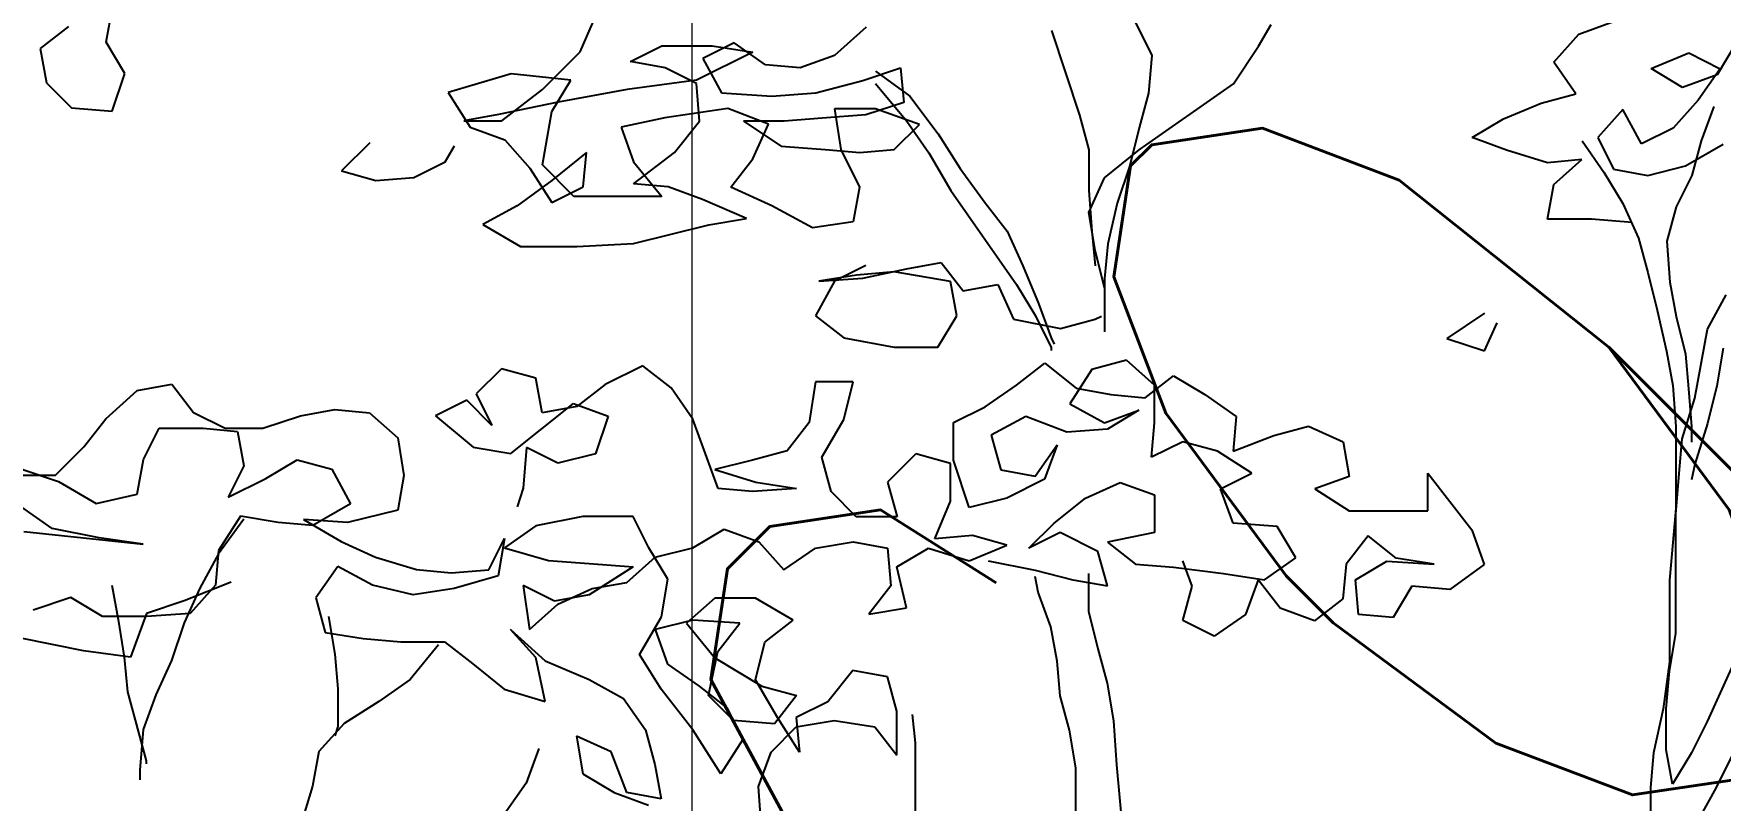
# Model space of a CAD drawing. Header units: millimetres. Extents: x 684983 to 685377, y 990360 to 990509.
# Drawn here: x 685051.638 to 685052.601, y 990444.561 to 990444.999 of the extents above; entities that cross this region are included whole.
import ezdxf

# ---------------------------------------------------------------- set-up
doc = ezdxf.new("R2010")
doc.units = ezdxf.units.MM
doc.layers.add('grid', color=8, linetype='Continuous', lineweight=9)
doc.layers.add('GRID LEVELS', color=7, linetype='Continuous', lineweight=13)
doc.layers.add('JACK  FRUIT TREE', color=7, linetype='Continuous')
doc.styles.get("Standard").update_dxf_attribs({"font": 'RomanS'})

# ---------------------------------------------------------------- blocks, each defined once
blk = doc.blocks.new('JT')
at = {"color": 3}
for p, q in [((-0.41173, 1.87832, 157.72663), (-0.40933, 1.89148, 157.72663)), ((-0.23107, 1.87457, 157.72663), (-0.22388, 1.89131, 157.72663)), ((-0.42609, 1.88432, 157.72663), (-0.43686, 1.87595, 157.72663)), ((-0.12219, 1.88404, 157.72663), (-0.13416, 1.87328, 157.72663)), ((0.14941, 1.8814, 157.72663), (0.16257, 1.88617, 157.72663)), ((-0.40457, 1.86635, 157.72663), (-0.41173, 1.87832, 157.72663)), ((-0.21193, 1.87096, 157.72663), (-0.19996, 1.87693, 157.72663)), ((-0.19996, 1.87693, 157.72663), (-0.18082, 1.87692, 157.72663)), ((-0.17244, 1.8781, 157.72663), (-0.18441, 1.87213, 157.72663)), ((-0.18082, 1.87692, 157.72663), (-0.16527, 1.87451, 157.72663)), ((-0.16049, 1.86972, 157.72663), (-0.17244, 1.8781, 157.72663)), ((0.13983, 1.87064, 157.72663), (0.14941, 1.8814, 157.72663)), ((0.20923, 1.87776, 157.72663), (0.20204, 1.8658, 157.72663)), ((-0.43686, 1.87595, 157.72663), (-0.43448, 1.86279, 157.72663)), ((-0.24544, 1.86022, 157.72663), (-0.23107, 1.87457, 157.72663)), ((-0.19877, 1.86856, 157.72663), (-0.21193, 1.87096, 157.72663)), ((-0.16527, 1.87451, 157.72663), (-0.18681, 1.86376, 157.72663)), ((-0.18441, 1.87213, 157.72663), (-0.17725, 1.85897, 157.72663)), ((-0.13416, 1.87328, 157.72663), (-0.14733, 1.86851, 157.72663)), ((0.14819, 1.85867, 157.72663), (0.13983, 1.87064, 157.72663)), ((0.17691, 1.86821, 157.72663), (0.19128, 1.87418, 157.72663)), ((0.19128, 1.87418, 157.72663), (0.20324, 1.86819, 157.72663)), ((-0.40937, 1.852, 157.72663), (-0.40457, 1.86635, 157.72663)), ((-0.2574, 1.86622, 157.72663), (-0.28134, 1.85906, 157.72663)), ((-0.23467, 1.8638, 157.72663), (-0.2574, 1.86622, 157.72663)), ((-0.24186, 1.85185, 157.72663), (-0.23467, 1.8638, 157.72663)), ((-0.18681, 1.86376, 157.72663), (-0.21314, 1.8602, 157.72663)), ((-0.18681, 1.86256, 157.72663), (-0.19877, 1.86856, 157.72663)), ((-0.14733, 1.86851, 157.72663), (-0.16049, 1.86972, 157.72663)), ((-0.14135, 1.85893, 157.72663), (-0.1234, 1.8637, 157.72663)), ((-0.1234, 1.8637, 157.72663), (-0.10904, 1.86847, 157.72663)), ((-0.10904, 1.86847, 157.72663), (-0.10785, 1.85531, 157.72663)), ((0.18887, 1.86102, 157.72663), (0.17691, 1.86821, 157.72663)), ((0.20204, 1.8658, 157.72663), (0.18887, 1.86102, 157.72663)), ((0.20324, 1.86819, 157.72663), (0.19485, 1.85623, 157.72663)), ((-0.43448, 1.86279, 157.72663), (-0.42492, 1.85321, 157.72663)), ((-0.28134, 1.85906, 157.72663), (-0.27297, 1.84589, 157.72663)), ((-0.26101, 1.84827, 157.72663), (-0.24544, 1.86022, 157.72663)), ((-0.21314, 1.8602, 157.72663), (-0.23947, 1.85543, 157.72663)), ((-0.18563, 1.84821, 157.72663), (-0.18681, 1.86256, 157.72663)), ((-0.17725, 1.85897, 157.72663), (-0.1581, 1.85775, 157.72663)), ((-0.1581, 1.85775, 157.72663), (-0.14135, 1.85893, 157.72663)), ((0.13503, 1.85509, 157.72663), (0.14819, 1.85867, 157.72663)), ((-0.42492, 1.85321, 157.72663), (-0.40937, 1.852, 157.72663)), ((-0.2622, 1.85067, 157.72663), (-0.27537, 1.84829, 157.72663)), ((-0.23947, 1.85543, 157.72663), (-0.2622, 1.85067, 157.72663)), ((-0.24547, 1.83151, 157.72663), (-0.24186, 1.85185, 157.72663)), ((-0.17486, 1.85298, 157.72663), (-0.19879, 1.84941, 157.72663)), ((-0.15931, 1.84698, 157.72663), (-0.17486, 1.85298, 157.72663)), ((-0.12222, 1.85054, 157.72663), (-0.13897, 1.84936, 157.72663)), ((-0.11863, 1.85293, 157.72663), (-0.13418, 1.85294, 157.72663)), ((-0.13418, 1.85294, 157.72663), (-0.1318, 1.83739, 157.72663)), ((-0.10785, 1.85531, 157.72663), (-0.12222, 1.85054, 157.72663)), ((-0.10188, 1.84693, 157.72663), (-0.11863, 1.85293, 157.72663)), ((0.12066, 1.84912, 157.72663), (0.13503, 1.85509, 157.72663)), ((0.16613, 1.85267, 157.72663), (0.15655, 1.84191, 157.72663)), ((0.1733, 1.8395, 157.72663), (0.16613, 1.85267, 157.72663)), ((0.19485, 1.85623, 157.72663), (0.18527, 1.84547, 157.72663)), ((-0.27537, 1.84829, 157.72663), (-0.26101, 1.84827, 157.72663)), ((-0.27297, 1.84589, 157.72663), (-0.25982, 1.84109, 157.72663)), ((-0.19879, 1.84941, 157.72663), (-0.21554, 1.84584, 157.72663)), ((-0.21554, 1.84584, 157.72663), (-0.21077, 1.83267, 157.72663)), ((-0.19521, 1.83625, 157.72663), (-0.18563, 1.84821, 157.72663)), ((-0.15333, 1.84818, 157.72663), (-0.16888, 1.84819, 157.72663)), ((-0.16888, 1.84819, 157.72663), (-0.15453, 1.83861, 157.72663)), ((-0.1653, 1.83383, 157.72663), (-0.15931, 1.84698, 157.72663)), ((-0.13897, 1.84936, 157.72663), (-0.15333, 1.84818, 157.72663)), ((-0.11146, 1.83737, 157.72663), (-0.10188, 1.84693, 157.72663)), ((0.10869, 1.84195, 157.72663), (0.12066, 1.84912, 157.72663)), ((0.18527, 1.84547, 157.72663), (0.1733, 1.8395, 157.72663)), ((-0.31127, 1.83995, 157.72663), (-0.32204, 1.82919, 157.72663)), ((-0.28256, 1.83274, 157.72663), (-0.27896, 1.83872, 157.72663)), ((-0.25982, 1.84109, 157.72663), (-0.25026, 1.83032, 157.72663)), ((-0.15453, 1.83861, 157.72663), (-0.13778, 1.83739, 157.72663)), ((0.12185, 1.83716, 157.72663), (0.10869, 1.84195, 157.72663)), ((0.15655, 1.84191, 157.72663), (0.16252, 1.82994, 157.72663)), ((0.19004, 1.83111, 157.72663), (0.20441, 1.83947, 157.72663)), ((-0.29453, 1.82677, 157.72663), (-0.28256, 1.83274, 157.72663)), ((-0.23352, 1.81953, 157.72663), (-0.24547, 1.83151, 157.72663)), ((-0.22871, 1.83628, 157.72663), (-0.24189, 1.82552, 157.72663)), ((-0.22992, 1.82312, 157.72663), (-0.22871, 1.83628, 157.72663)), ((-0.21078, 1.8243, 157.72663), (-0.19521, 1.83625, 157.72663)), ((-0.21077, 1.83267, 157.72663), (-0.20001, 1.8195, 157.72663)), ((-0.17369, 1.82307, 157.72663), (-0.1653, 1.83383, 157.72663)), ((-0.13778, 1.83739, 157.72663), (-0.12462, 1.83618, 157.72663)), ((-0.1318, 1.83739, 157.72663), (-0.12463, 1.82302, 157.72663)), ((-0.12462, 1.83618, 157.72663), (-0.11146, 1.83737, 157.72663)), ((0.1374, 1.83236, 157.72663), (0.12185, 1.83716, 157.72663)), ((0.15056, 1.83354, 157.72663), (0.1374, 1.83236, 157.72663)), ((0.13978, 1.82398, 157.72663), (0.15056, 1.83354, 157.72663)), ((-0.32204, 1.82919, 157.72663), (-0.30889, 1.82559, 157.72663)), ((-0.30889, 1.82559, 157.72663), (-0.29453, 1.82677, 157.72663)), ((-0.24189, 1.82552, 157.72663), (-0.25506, 1.81596, 157.72663)), ((-0.25026, 1.83032, 157.72663), (-0.24189, 1.81715, 157.72663)), ((0.16252, 1.82994, 157.72663), (0.17568, 1.82753, 157.72663)), ((0.17568, 1.82753, 157.72663), (0.19004, 1.83111, 157.72663)), ((-0.24189, 1.81715, 157.72663), (-0.22992, 1.82312, 157.72663)), ((-0.20001, 1.8195, 157.72663), (-0.23352, 1.81953, 157.72663)), ((-0.19762, 1.82309, 157.72663), (-0.21078, 1.8243, 157.72663)), ((-0.18446, 1.81829, 157.72663), (-0.19762, 1.82309, 157.72663)), ((-0.15814, 1.81588, 157.72663), (-0.17369, 1.82307, 157.72663)), ((-0.12463, 1.82302, 157.72663), (-0.12704, 1.80987, 157.72663)), ((0.13738, 1.81082, 157.72663), (0.13978, 1.82398, 157.72663)), ((-0.25506, 1.81596, 157.72663), (-0.26822, 1.8088, 157.72663)), ((-0.16772, 1.8111, 157.72663), (-0.18446, 1.81829, 157.72663)), ((-0.1426, 1.80749, 157.72663), (-0.15814, 1.81588, 157.72663)), ((-0.26822, 1.8088, 157.72663), (-0.25387, 1.80041, 157.72663)), ((-0.2108, 1.80157, 157.72663), (-0.18208, 1.80872, 157.72663)), ((-0.18208, 1.80872, 157.72663), (-0.16772, 1.8111, 157.72663)), ((-0.12704, 1.80987, 157.72663), (-0.1426, 1.80749, 157.72663)), ((0.15413, 1.8108, 157.72663), (0.13738, 1.81082, 157.72663)), ((0.16968, 1.80959, 157.72663), (0.15413, 1.8108, 157.72663)), ((-0.25387, 1.80041, 157.72663), (-0.23234, 1.80039, 157.72663)), ((-0.23234, 1.80039, 157.72663), (-0.2108, 1.80157, 157.72663)), ((-0.12227, 1.79311, 157.72663), (-0.13424, 1.78714, 157.72663)), ((-0.10672, 1.7919, 157.72663), (-0.09355, 1.79428, 157.72663)), ((-0.09355, 1.79428, 157.72663), (-0.08519, 1.7835, 157.72663)), ((-0.13424, 1.78714, 157.72663), (-0.14143, 1.77398, 157.72663)), ((-0.12586, 1.78952, 157.72663), (-0.14022, 1.78714, 157.72663)), ((-0.14022, 1.78714, 157.72663), (-0.12347, 1.78833, 157.72663)), ((-0.1115, 1.79071, 157.72663), (-0.12586, 1.78952, 157.72663)), ((-0.12347, 1.78833, 157.72663), (-0.10672, 1.7919, 157.72663)), ((-0.08997, 1.7871, 157.72663), (-0.1115, 1.79071, 157.72663)), ((-0.08759, 1.77394, 157.72663), (-0.08997, 1.7871, 157.72663)), ((-0.08519, 1.7835, 157.72663), (-0.07202, 1.78589, 157.72663)), ((-0.07202, 1.78589, 157.72663), (-0.06605, 1.77272, 157.72663)), ((-0.14143, 1.77398, 157.72663), (-0.13067, 1.7656, 157.72663)), ((-0.09478, 1.76198, 157.72663), (-0.08759, 1.77394, 157.72663)), ((-0.03495, 1.77269, 157.72663), (-0.03255, 1.77388, 157.72663)), ((0.11342, 1.77495, 157.72663), (0.09905, 1.76539, 157.72663)), ((-0.06605, 1.77272, 157.72663), (-0.04811, 1.76911, 157.72663)), ((-0.04811, 1.76911, 157.72663), (-0.03495, 1.77269, 157.72663)), ((0.1134, 1.76059, 157.72663), (0.1182, 1.77135, 157.72663)), ((-0.13067, 1.7656, 157.72663), (-0.11153, 1.76199, 157.72663)), ((-0.11153, 1.76199, 157.72663), (-0.09478, 1.76198, 157.72663)), ((0.09905, 1.76539, 157.72663), (0.1134, 1.76059, 157.72663)), ((-0.20725, 1.7549, 157.72663), (-0.22162, 1.74774, 157.72663)), ((-0.19649, 1.74652, 157.72663), (-0.20725, 1.7549, 157.72663)), ((-0.06488, 1.74759, 157.72663), (-0.05411, 1.75596, 157.72663)), ((-0.05411, 1.75596, 157.72663), (-0.04215, 1.74638, 157.72663)), ((-0.023, 1.75713, 157.72663), (-0.03616, 1.75355, 157.72663)), ((-0.01224, 1.74754, 157.72663), (-0.023, 1.75713, 157.72663)), ((-0.39989, 1.74551, 157.72663), (-0.38673, 1.74789, 157.72663)), ((-0.38673, 1.74789, 157.72663), (-0.37836, 1.73711, 157.72663)), ((-0.26109, 1.75375, 157.72663), (-0.27067, 1.74419, 157.72663)), ((-0.24794, 1.75015, 157.72663), (-0.26109, 1.75375, 157.72663)), ((-0.24556, 1.73699, 157.72663), (-0.24794, 1.75015, 157.72663)), ((-0.22162, 1.74774, 157.72663), (-0.23239, 1.73937, 157.72663)), ((-0.14145, 1.74886, 157.72663), (-0.14386, 1.73331, 157.72663)), ((-0.1271, 1.74885, 157.72663), (-0.14145, 1.74886, 157.72663)), ((-0.1307, 1.73449, 157.72663), (-0.1271, 1.74885, 157.72663)), ((-0.03616, 1.75355, 157.72663), (-0.04455, 1.74039, 157.72663)), ((-0.01583, 1.74276, 157.72663), (-0.00505, 1.75113, 157.72663)), ((-0.00505, 1.75113, 157.72663), (0.0069, 1.74394, 157.72663)), ((-0.41187, 1.73475, 157.72663), (-0.39989, 1.74551, 157.72663)), ((-0.27427, 1.7418, 157.72663), (-0.28624, 1.73583, 157.72663)), ((-0.2647, 1.73222, 157.72663), (-0.27427, 1.7418, 157.72663)), ((-0.27067, 1.74419, 157.72663), (-0.2647, 1.73222, 157.72663)), ((-0.18813, 1.73454, 157.72663), (-0.19649, 1.74652, 157.72663)), ((-0.07685, 1.73923, 157.72663), (-0.06488, 1.74759, 157.72663)), ((-0.04215, 1.74638, 157.72663), (-0.02899, 1.74397, 157.72663)), ((-0.02899, 1.74397, 157.72663), (-0.01583, 1.74276, 157.72663)), ((-0.01225, 1.73319, 157.72663), (-0.01224, 1.74754, 157.72663)), ((0.0069, 1.74394, 157.72663), (0.01886, 1.73555, 157.72663)), ((-0.37836, 1.73711, 157.72663), (-0.3664, 1.73112, 157.72663)), ((-0.35205, 1.7311, 157.72663), (-0.33768, 1.73588, 157.72663)), ((-0.33768, 1.73588, 157.72663), (-0.32452, 1.73826, 157.72663)), ((-0.32452, 1.73826, 157.72663), (-0.31136, 1.73705, 157.72663)), ((-0.31136, 1.73705, 157.72663), (-0.3006, 1.72747, 157.72663)), ((-0.28624, 1.73583, 157.72663), (-0.27189, 1.72385, 157.72663)), ((-0.25753, 1.72145, 157.72663), (-0.23359, 1.74057, 157.72663)), ((-0.23239, 1.73937, 157.72663), (-0.24556, 1.73699, 157.72663)), ((-0.23359, 1.74057, 157.72663), (-0.22043, 1.73577, 157.72663)), ((-0.22043, 1.73577, 157.72663), (-0.22523, 1.72142, 157.72663)), ((-0.08882, 1.73326, 157.72663), (-0.07685, 1.73923, 157.72663)), ((-0.0613, 1.73562, 157.72663), (-0.07447, 1.72846, 157.72663)), ((-0.04575, 1.72963, 157.72663), (-0.0613, 1.73562, 157.72663)), ((-0.04455, 1.74039, 157.72663), (-0.03139, 1.7332, 157.72663)), ((-0.03139, 1.7332, 157.72663), (-0.01823, 1.73798, 157.72663)), ((-0.01823, 1.73798, 157.72663), (-0.0302, 1.73081, 157.72663)), ((0.01886, 1.73555, 157.72663), (0.01765, 1.72239, 157.72663)), ((-0.42025, 1.72399, 157.72663), (-0.41187, 1.73475, 157.72663)), ((-0.39752, 1.71918, 157.72663), (-0.39153, 1.73114, 157.72663)), ((-0.39153, 1.73114, 157.72663), (-0.37478, 1.73113, 157.72663)), ((-0.37478, 1.73113, 157.72663), (-0.36162, 1.72992, 157.72663)), ((-0.3664, 1.73112, 157.72663), (-0.35205, 1.7311, 157.72663)), ((-0.36162, 1.72992, 157.72663), (-0.35924, 1.71675, 157.72663)), ((-0.17858, 1.70821, 157.72663), (-0.18813, 1.73454, 157.72663)), ((-0.14386, 1.73331, 157.72663), (-0.15225, 1.72255, 157.72663)), ((-0.13909, 1.72014, 157.72663), (-0.1307, 1.73449, 157.72663)), ((-0.08884, 1.7189, 157.72663), (-0.08882, 1.73326, 157.72663)), ((-0.07447, 1.72846, 157.72663), (-0.07089, 1.71529, 157.72663)), ((-0.0302, 1.73081, 157.72663), (-0.04575, 1.72963, 157.72663)), ((-0.01346, 1.72003, 157.72663), (-0.01225, 1.73319, 157.72663)), ((0.03321, 1.72836, 157.72663), (0.04638, 1.73194, 157.72663)), ((0.04638, 1.73194, 157.72663), (0.05953, 1.72594, 157.72663)), ((-0.43103, 1.71323, 157.72663), (-0.42025, 1.72399, 157.72663)), ((-0.3006, 1.72747, 157.72663), (-0.29822, 1.71311, 157.72663)), ((-0.27189, 1.72385, 157.72663), (-0.25753, 1.72145, 157.72663)), ((-0.25155, 1.72383, 157.72663), (-0.25276, 1.70828, 157.72663)), ((-0.23959, 1.71784, 157.72663), (-0.25155, 1.72383, 157.72663)), ((-0.15225, 1.72255, 157.72663), (-0.16541, 1.71897, 157.72663)), ((-0.05773, 1.71289, 157.72663), (-0.04935, 1.72485, 157.72663)), ((-0.04935, 1.72485, 157.72663), (-0.05415, 1.71169, 157.72663)), ((-0.00149, 1.726, 157.72663), (-0.01346, 1.72003, 157.72663)), ((0.01167, 1.7224, 157.72663), (-0.00149, 1.726, 157.72663)), ((0.02482, 1.71401, 157.72663), (0.01167, 1.7224, 157.72663)), ((0.01765, 1.72239, 157.72663), (0.03321, 1.72836, 157.72663)), ((0.05953, 1.72594, 157.72663), (0.06191, 1.71278, 157.72663)), ((-0.44419, 1.71564, 157.72663), (-0.42983, 1.71084, 157.72663)), ((-0.39993, 1.70602, 157.72663), (-0.39752, 1.71918, 157.72663)), ((-0.35924, 1.71675, 157.72663), (-0.36523, 1.70479, 157.72663)), ((-0.35087, 1.71196, 157.72663), (-0.3389, 1.71913, 157.72663)), ((-0.3389, 1.71913, 157.72663), (-0.32574, 1.71553, 157.72663)), ((-0.22523, 1.72142, 157.72663), (-0.23959, 1.71784, 157.72663)), ((-0.16541, 1.71897, 157.72663), (-0.17977, 1.71539, 157.72663)), ((-0.13551, 1.70698, 157.72663), (-0.13909, 1.72014, 157.72663)), ((-0.10319, 1.72131, 157.72663), (-0.11397, 1.71055, 157.72663)), ((-0.09003, 1.7177, 157.72663), (-0.10319, 1.72131, 157.72663)), ((-0.09005, 1.70335, 157.72663), (-0.09003, 1.7177, 157.72663)), ((-0.08287, 1.70095, 157.72663), (-0.08884, 1.7189, 157.72663)), ((-0.44539, 1.71324, 157.72663), (-0.43103, 1.71323, 157.72663)), ((-0.42983, 1.71084, 157.72663), (-0.41548, 1.70245, 157.72663)), ((-0.36523, 1.70479, 157.72663), (-0.35087, 1.71196, 157.72663)), ((-0.32574, 1.71553, 157.72663), (-0.31857, 1.70236, 157.72663)), ((-0.29822, 1.71311, 157.72663), (-0.30063, 1.69995, 157.72663)), ((-0.17977, 1.71539, 157.72663), (-0.16422, 1.71059, 157.72663)), ((-0.16422, 1.71059, 157.72663), (-0.14867, 1.70819, 157.72663)), ((-0.11397, 1.71055, 157.72663), (-0.11039, 1.69738, 157.72663)), ((-0.07089, 1.71529, 157.72663), (-0.05773, 1.71289, 157.72663)), ((-0.05415, 1.71169, 157.72663), (-0.06851, 1.70452, 157.72663)), ((-0.0386, 1.7045, 157.72663), (-0.02543, 1.71047, 157.72663)), ((-0.02543, 1.71047, 157.72663), (-0.01228, 1.70567, 157.72663)), ((0.01285, 1.70804, 157.72663), (0.02482, 1.71401, 157.72663)), ((0.06191, 1.71278, 157.72663), (0.04875, 1.70801, 157.72663)), ((0.09181, 1.69959, 157.72663), (0.09182, 1.71395, 157.72663)), ((0.09182, 1.71395, 157.72663), (0.10855, 1.6924, 157.72663)), ((-0.41548, 1.70245, 157.72663), (-0.39993, 1.70602, 157.72663)), ((-0.25276, 1.70828, 157.72663), (-0.25516, 1.7011, 157.72663)), ((-0.16542, 1.707, 157.72663), (-0.17858, 1.70821, 157.72663)), ((-0.14867, 1.70819, 157.72663), (-0.16542, 1.707, 157.72663)), ((-0.12595, 1.6974, 157.72663), (-0.13551, 1.70698, 157.72663)), ((-0.09604, 1.68899, 157.72663), (-0.09005, 1.70335, 157.72663)), ((-0.06851, 1.70452, 157.72663), (-0.08287, 1.70095, 157.72663)), ((-0.05057, 1.69494, 157.72663), (-0.0386, 1.7045, 157.72663)), ((-0.01228, 1.70567, 157.72663), (-0.01229, 1.69131, 157.72663)), ((0.01763, 1.69487, 157.72663), (0.01285, 1.70804, 157.72663)), ((0.04875, 1.70801, 157.72663), (0.0619, 1.69962, 157.72663)), ((-0.43224, 1.69289, 157.72663), (-0.4442, 1.70128, 157.72663)), ((-0.36045, 1.69761, 157.72663), (-0.36884, 1.68446, 157.72663)), ((-0.3461, 1.69521, 157.72663), (-0.36045, 1.69761, 157.72663)), ((-0.31977, 1.69518, 157.72663), (-0.33652, 1.69639, 157.72663)), ((-0.33652, 1.69639, 157.72663), (-0.32217, 1.688, 157.72663)), ((-0.31857, 1.70236, 157.72663), (-0.33294, 1.694, 157.72663)), ((-0.30063, 1.69995, 157.72663), (-0.31977, 1.69518, 157.72663)), ((-0.23004, 1.69749, 157.72663), (-0.24799, 1.69392, 157.72663)), ((-0.21089, 1.69747, 157.72663), (-0.23004, 1.69749, 157.72663)), ((-0.20492, 1.6855, 157.72663), (-0.21089, 1.69747, 157.72663)), ((-0.11039, 1.69738, 157.72663), (-0.12595, 1.6974, 157.72663)), ((0.0619, 1.69962, 157.72663), (0.09181, 1.69959, 157.72663)), ((-0.44301, 1.6917, 157.72663), (-0.39755, 1.68688, 157.72663)), ((-0.4143, 1.68929, 157.72663), (-0.43224, 1.69289, 157.72663)), ((-0.33294, 1.694, 157.72663), (-0.3461, 1.69521, 157.72663)), ((-0.24799, 1.69392, 157.72663), (-0.25996, 1.68556, 157.72663)), ((-0.18817, 1.68549, 157.72663), (-0.1762, 1.69266, 157.72663)), ((-0.1762, 1.69266, 157.72663), (-0.16305, 1.68786, 157.72663)), ((-0.08168, 1.69018, 157.72663), (-0.09604, 1.68899, 157.72663)), ((-0.06853, 1.68658, 157.72663), (-0.08168, 1.69018, 157.72663)), ((-0.06015, 1.68537, 157.72663), (-0.05057, 1.69494, 157.72663)), ((-0.04818, 1.69134, 157.72663), (-0.06015, 1.68537, 157.72663)), ((-0.03383, 1.68415, 157.72663), (-0.04818, 1.69134, 157.72663)), ((-0.01229, 1.69131, 157.72663), (-0.03024, 1.68774, 157.72663)), ((0.03438, 1.69366, 157.72663), (0.01763, 1.69487, 157.72663)), ((0.04154, 1.68169, 157.72663), (0.03438, 1.69366, 157.72663)), ((0.06907, 1.69004, 157.72663), (0.06068, 1.67928, 157.72663)), ((0.07983, 1.68165, 157.72663), (0.06907, 1.69004, 157.72663)), ((0.10855, 1.6924, 157.72663), (0.11333, 1.67923, 157.72663)), ((-0.39755, 1.68688, 157.72663), (-0.4143, 1.68929, 157.72663)), ((-0.36884, 1.68446, 157.72663), (-0.37005, 1.6713, 157.72663)), ((-0.32217, 1.688, 157.72663), (-0.30902, 1.68201, 157.72663)), ((-0.26595, 1.67719, 157.72663), (-0.25996, 1.68914, 157.72663)), ((-0.25996, 1.68914, 157.72663), (-0.26236, 1.67479, 157.72663)), ((-0.25996, 1.68556, 157.72663), (-0.24321, 1.68075, 157.72663)), ((-0.19776, 1.67353, 157.72663), (-0.20492, 1.6855, 157.72663)), ((-0.20253, 1.68191, 157.72663), (-0.18817, 1.68549, 157.72663)), ((-0.16305, 1.68786, 157.72663), (-0.15348, 1.67708, 157.72663)), ((-0.15348, 1.67708, 157.72663), (-0.14151, 1.68545, 157.72663)), ((-0.14151, 1.68545, 157.72663), (-0.12715, 1.68783, 157.72663)), ((-0.12715, 1.68783, 157.72663), (-0.11399, 1.68542, 157.72663)), ((-0.11399, 1.68542, 157.72663), (-0.11281, 1.67106, 157.72663)), ((-0.11041, 1.67824, 157.72663), (-0.09844, 1.68541, 157.72663)), ((-0.09844, 1.68541, 157.72663), (-0.08289, 1.68061, 157.72663)), ((-0.08289, 1.68061, 157.72663), (-0.06853, 1.68658, 157.72663)), ((-0.03025, 1.67099, 157.72663), (-0.03383, 1.68415, 157.72663)), ((-0.03024, 1.68774, 157.72663), (-0.01948, 1.67935, 157.72663)), ((-0.32338, 1.67843, 157.72663), (-0.33177, 1.66648, 157.72663)), ((-0.31022, 1.67124, 157.72663), (-0.32338, 1.67843, 157.72663)), ((-0.30902, 1.68201, 157.72663), (-0.29347, 1.67721, 157.72663)), ((-0.29347, 1.67721, 157.72663), (-0.28031, 1.676, 157.72663)), ((-0.28031, 1.676, 157.72663), (-0.26595, 1.67719, 157.72663)), ((-0.24321, 1.68075, 157.72663), (-0.22766, 1.67954, 157.72663)), ((-0.21091, 1.67833, 157.72663), (-0.22767, 1.66758, 157.72663)), ((-0.22766, 1.67954, 157.72663), (-0.21091, 1.67833, 157.72663)), ((-0.21331, 1.67235, 157.72663), (-0.20253, 1.68191, 157.72663)), ((-0.10683, 1.66268, 157.72663), (-0.11041, 1.67824, 157.72663)), ((-0.07571, 1.6806, 157.72663), (-0.05777, 1.67699, 157.72663)), ((-0.01948, 1.67935, 157.72663), (-0.00512, 1.67814, 157.72663)), ((-0.00512, 1.67814, 157.72663), (0.01402, 1.67573, 157.72663)), ((0.00205, 1.67096, 157.72663), (-0.00153, 1.68053, 157.72663)), ((0.02957, 1.67333, 157.72663), (0.04154, 1.68169, 157.72663)), ((0.06068, 1.67928, 157.72663), (0.05948, 1.66612, 157.72663)), ((0.06427, 1.67329, 157.72663), (0.07624, 1.68046, 157.72663)), ((0.07624, 1.68046, 157.72663), (0.09419, 1.67925, 157.72663)), ((0.09419, 1.67925, 157.72663), (0.07983, 1.68165, 157.72663)), ((0.11333, 1.67923, 157.72663), (0.10016, 1.66967, 157.72663)), ((-0.36406, 1.67249, 157.72663), (-0.38202, 1.66533, 157.72663)), ((-0.37005, 1.6713, 157.72663), (-0.37963, 1.66054, 157.72663)), ((-0.29467, 1.66764, 157.72663), (-0.31022, 1.67124, 157.72663)), ((-0.26236, 1.67479, 157.72663), (-0.27912, 1.67002, 157.72663)), ((-0.24084, 1.6652, 157.72663), (-0.25279, 1.67119, 157.72663)), ((-0.25279, 1.67119, 157.72663), (-0.25042, 1.65444, 157.72663)), ((-0.22647, 1.66997, 157.72663), (-0.21331, 1.67235, 157.72663)), ((-0.20016, 1.65918, 157.72663), (-0.19776, 1.67353, 157.72663)), ((-0.11281, 1.67106, 157.72663), (-0.12119, 1.6603, 157.72663)), ((-0.05777, 1.67699, 157.72663), (-0.04341, 1.67339, 157.72663)), ((-0.04341, 1.67339, 157.72663), (-0.03025, 1.67099, 157.72663)), ((-0.00155, 1.6578, 157.72663), (0.00205, 1.67096, 157.72663)), ((0.01402, 1.67573, 157.72663), (0.02957, 1.67333, 157.72663)), ((0.02718, 1.67333, 157.72663), (0.02238, 1.66017, 157.72663)), ((0.03554, 1.66255, 157.72663), (0.02718, 1.67333, 157.72663)), ((0.06545, 1.66013, 157.72663), (0.06427, 1.67329, 157.72663)), ((0.0858, 1.67088, 157.72663), (0.07861, 1.65892, 157.72663)), ((0.10016, 1.66967, 157.72663), (0.0858, 1.67088, 157.72663)), ((-0.42509, 1.66656, 157.72663), (-0.43945, 1.66179, 157.72663)), ((-0.41313, 1.65937, 157.72663), (-0.42509, 1.66656, 157.72663)), ((-0.38202, 1.66533, 157.72663), (-0.39638, 1.66055, 157.72663)), ((-0.33177, 1.66648, 157.72663), (-0.32819, 1.65331, 157.72663)), ((-0.27912, 1.67002, 157.72663), (-0.29467, 1.66764, 157.72663)), ((-0.22767, 1.66758, 157.72663), (-0.24084, 1.6652, 157.72663)), ((-0.23964, 1.664, 157.72663), (-0.22647, 1.66997, 157.72663)), ((-0.17982, 1.66634, 157.72663), (-0.19059, 1.65678, 157.72663)), ((-0.16426, 1.66632, 157.72663), (-0.17982, 1.66634, 157.72663)), ((-0.14991, 1.65794, 157.72663), (-0.16426, 1.66632, 157.72663)), ((0.05948, 1.66612, 157.72663), (0.0487, 1.65775, 157.72663)), ((-0.39638, 1.65936, 157.72663), (-0.41313, 1.65937, 157.72663)), ((-0.39638, 1.66055, 157.72663), (-0.40238, 1.64381, 157.72663)), ((-0.37963, 1.66054, 157.72663), (-0.39638, 1.65936, 157.72663)), ((-0.25042, 1.65444, 157.72663), (-0.23964, 1.664, 157.72663)), ((-0.20855, 1.64483, 157.72663), (-0.20016, 1.65918, 157.72663)), ((-0.1882, 1.65797, 157.72663), (-0.20256, 1.65439, 157.72663)), ((-0.17025, 1.65676, 157.72663), (-0.1882, 1.65797, 157.72663)), ((-0.16069, 1.64957, 157.72663), (-0.14991, 1.65794, 157.72663)), ((-0.12119, 1.6603, 157.72663), (-0.10683, 1.66268, 157.72663)), ((0.01041, 1.65181, 157.72663), (-0.00155, 1.6578, 157.72663)), ((0.02238, 1.66017, 157.72663), (0.01041, 1.65181, 157.72663)), ((0.0487, 1.65775, 157.72663), (0.03554, 1.66255, 157.72663)), ((0.07861, 1.65892, 157.72663), (0.06545, 1.66013, 157.72663)), ((-0.32819, 1.65331, 157.72663), (-0.31383, 1.65091, 157.72663)), ((-0.24803, 1.64367, 157.72663), (-0.2576, 1.65445, 157.72663)), ((-0.2576, 1.65445, 157.72663), (-0.24445, 1.64247, 157.72663)), ((-0.20256, 1.65439, 157.72663), (-0.19779, 1.64123, 157.72663)), ((-0.19059, 1.65678, 157.72663), (-0.17984, 1.64361, 157.72663)), ((-0.17864, 1.646, 157.72663), (-0.17025, 1.65676, 157.72663)), ((-0.42032, 1.64622, 157.72663), (-0.44425, 1.65103, 157.72663)), ((-0.40238, 1.64381, 157.72663), (-0.42032, 1.64622, 157.72663)), ((-0.31383, 1.65091, 157.72663), (-0.29948, 1.6497, 157.72663)), ((-0.29948, 1.6497, 157.72663), (-0.28273, 1.64968, 157.72663)), ((-0.28273, 1.64968, 157.72663), (-0.27197, 1.6413, 157.72663)), ((-0.18224, 1.62925, 157.72663), (-0.17864, 1.646, 157.72663)), ((-0.16429, 1.63522, 157.72663), (-0.16069, 1.64957, 157.72663)), ((-0.27197, 1.6413, 157.72663), (-0.26001, 1.63171, 157.72663)), ((-0.24446, 1.62691, 157.72663), (-0.24803, 1.64367, 157.72663)), ((-0.24445, 1.64247, 157.72663), (-0.2277, 1.63527, 157.72663)), ((-0.20019, 1.63166, 157.72663), (-0.20855, 1.64483, 157.72663)), ((-0.19779, 1.64123, 157.72663), (-0.18583, 1.63284, 157.72663)), ((-0.17984, 1.64361, 157.72663), (-0.1619, 1.63282, 157.72663)), ((-0.1272, 1.63877, 157.72663), (-0.13678, 1.62682, 157.72663)), ((-0.11404, 1.63637, 157.72663), (-0.1272, 1.63877, 157.72663)), ((-0.2277, 1.63527, 157.72663), (-0.21455, 1.62808, 157.72663)), ((-0.18583, 1.63284, 157.72663), (-0.17507, 1.62446, 157.72663)), ((-0.15593, 1.62085, 157.72663), (-0.16429, 1.63522, 157.72663)), ((-0.1619, 1.63282, 157.72663), (-0.14874, 1.62922, 157.72663)), ((-0.11046, 1.6232, 157.72663), (-0.11404, 1.63637, 157.72663)), ((-0.26001, 1.63171, 157.72663), (-0.24446, 1.62691, 157.72663)), ((-0.21455, 1.62808, 157.72663), (-0.20618, 1.61611, 157.72663)), ((-0.18824, 1.61609, 157.72663), (-0.20019, 1.63166, 157.72663)), ((-0.17268, 1.61967, 157.72663), (-0.18224, 1.62925, 157.72663)), ((-0.14874, 1.62922, 157.72663), (-0.15713, 1.61846, 157.72663)), ((-0.13678, 1.62682, 157.72663), (-0.14875, 1.62084, 157.72663)), ((-0.17507, 1.62446, 157.72663), (-0.1691, 1.61249, 157.72663)), ((-0.15713, 1.61846, 157.72663), (-0.17268, 1.61967, 157.72663)), ((-0.14756, 1.60768, 157.72663), (-0.15593, 1.62085, 157.72663)), ((-0.14875, 1.62084, 157.72663), (-0.14756, 1.60768, 157.72663)), ((-0.14875, 1.61726, 157.72663), (-0.13439, 1.61964, 157.72663)), ((-0.13439, 1.61964, 157.72663), (-0.11884, 1.61723, 157.72663)), ((-0.11048, 1.60645, 157.72663), (-0.11046, 1.6232, 157.72663)), ((-0.21935, 1.60775, 157.72663), (-0.23251, 1.61374, 157.72663)), ((-0.23251, 1.61374, 157.72663), (-0.23013, 1.59938, 157.72663)), ((-0.20618, 1.61611, 157.72663), (-0.20261, 1.60295, 157.72663)), ((-0.17748, 1.59933, 157.72663), (-0.18824, 1.61609, 157.72663)), ((-0.15833, 1.60769, 157.72663), (-0.14875, 1.61726, 157.72663)), ((-0.11884, 1.61723, 157.72663), (-0.11048, 1.60645, 157.72663)), ((-0.21338, 1.59219, 157.72663), (-0.21935, 1.60775, 157.72663)), ((-0.1691, 1.61249, 157.72663), (-0.17748, 1.59933, 157.72663)), ((-0.16313, 1.59454, 157.72663), (-0.15833, 1.60769, 157.72663)), ((-0.20261, 1.60295, 157.72663), (-0.20023, 1.58978, 157.72663)), ((-0.23013, 1.59938, 157.72663), (-0.21817, 1.59219, 157.72663)), ((-0.16195, 1.57659, 157.72663), (-0.16313, 1.59454, 157.72663)), ((-0.21817, 1.59219, 157.72663), (-0.20501, 1.5874, 157.72663)), ((-0.20023, 1.58978, 157.72663), (-0.21338, 1.59219, 157.72663))]:
    blk.add_line(p, q, dxfattribs=at)
for p, q in [((-0.0516, 1.88278, 157.72663), (-0.04086, 1.85047, 157.72663)), ((-0.02048, 1.88754, 157.72663), (-0.01332, 1.87317, 157.72663)), ((0.02736, 1.87673, 157.72663), (0.03216, 1.8851, 157.72663)), ((0.01778, 1.86238, 157.72663), (0.02736, 1.87673, 157.72663)), ((-0.01332, 1.87317, 157.72663), (-0.01453, 1.85882, 157.72663)), ((-0.11861, 1.86729, 157.72663), (-0.10546, 1.8577, 157.72663)), ((-0.11862, 1.8625, 157.72663), (-0.10666, 1.84813, 157.72663)), ((-0.10546, 1.8577, 157.72663), (-0.0947, 1.84334, 157.72663)), ((-0.01814, 1.83728, 157.72663), (0.01778, 1.86238, 157.72663)), ((-0.01453, 1.85882, 157.72663), (-0.01813, 1.84566, 157.72663)), ((0.20083, 1.85383, 157.72663), (0.19603, 1.84068, 157.72663)), ((-0.10666, 1.84813, 157.72663), (-0.0983, 1.83616, 157.72663)), ((-0.04086, 1.85047, 157.72663), (-0.03728, 1.8373, 157.72663)), ((-0.01813, 1.84566, 157.72663), (-0.02173, 1.8313, 157.72663)), ((-0.0947, 1.84334, 157.72663), (-0.08634, 1.83017, 157.72663)), ((0.15057, 1.84072, 157.72663), (0.15893, 1.82875, 157.72663)), ((0.19603, 1.84068, 157.72663), (0.19243, 1.82752, 157.72663)), ((-0.0983, 1.83616, 157.72663), (-0.08994, 1.8218, 157.72663)), ((-0.03728, 1.8373, 157.72663), (-0.03729, 1.82175, 157.72663)), ((-0.03131, 1.82653, 157.72663), (-0.01814, 1.83728, 157.72663)), ((-0.02173, 1.8313, 157.72663), (-0.02653, 1.81695, 157.72663)), ((-0.08634, 1.83017, 157.72663), (-0.07678, 1.817, 157.72663)), ((-0.0373, 1.81337, 157.72663), (-0.03131, 1.82653, 157.72663)), ((0.15893, 1.82875, 157.72663), (0.1661, 1.81678, 157.72663)), ((0.19243, 1.82752, 157.72663), (0.18644, 1.81556, 157.72663)), ((-0.08994, 1.8218, 157.72663), (-0.06485, 1.78588, 157.72663)), ((-0.03729, 1.82175, 157.72663), (-0.03611, 1.80619, 157.72663)), ((-0.07678, 1.817, 157.72663), (-0.06842, 1.80622, 157.72663)), ((-0.03492, 1.79901, 157.72663), (-0.0373, 1.81337, 157.72663)), ((-0.02653, 1.81695, 157.72663), (-0.03013, 1.8014, 157.72663)), ((0.1661, 1.81678, 157.72663), (0.17207, 1.80361, 157.72663)), ((0.18644, 1.81556, 157.72663), (0.18284, 1.8024, 157.72663)), ((-0.06842, 1.80622, 157.72663), (-0.06245, 1.79306, 157.72663)), ((-0.03611, 1.80619, 157.72663), (-0.03493, 1.79303, 157.72663)), ((-0.03013, 1.8014, 157.72663), (-0.03134, 1.78824, 157.72663)), ((0.17207, 1.80361, 157.72663), (0.17565, 1.79044, 157.72663)), ((0.18284, 1.8024, 157.72663), (0.18402, 1.78685, 157.72663)), ((-0.06245, 1.79306, 157.72663), (-0.05648, 1.77869, 157.72663)), ((-0.03135, 1.78465, 157.72663), (-0.03492, 1.79901, 157.72663)), ((-0.03134, 1.78824, 157.72663), (-0.03136, 1.7679, 157.72663)), ((0.17565, 1.79044, 157.72663), (0.17922, 1.77608, 157.72663)), ((0.18402, 1.78685, 157.72663), (0.1864, 1.77368, 157.72663)), ((-0.06485, 1.78588, 157.72663), (-0.05768, 1.77391, 157.72663)), ((0.19836, 1.76889, 157.72663), (0.20555, 1.78204, 157.72663)), ((-0.05768, 1.77391, 157.72663), (-0.05171, 1.76194, 157.72663)), ((-0.05648, 1.77869, 157.72663), (-0.0517, 1.76553, 157.72663)), ((0.17922, 1.77608, 157.72663), (0.1828, 1.76053, 157.72663)), ((0.1864, 1.77368, 157.72663), (0.18998, 1.75932, 157.72663)), ((0.19355, 1.74257, 157.72663), (0.19836, 1.76889, 157.72663)), ((-0.05171, 1.76194, 157.72663), (-0.05171, 1.76074, 157.72663)), ((-0.0517, 1.76553, 157.72663), (-0.05051, 1.76313, 157.72663)), ((0.20433, 1.7617, 157.72663), (0.20193, 1.74735, 157.72663)), ((0.1828, 1.76053, 157.72663), (0.18518, 1.74736, 157.72663)), ((0.18998, 1.75932, 157.72663), (0.19116, 1.74616, 157.72663)), ((0.18518, 1.74736, 157.72663), (0.18636, 1.73181, 157.72663)), ((0.18875, 1.72702, 157.72663), (0.19355, 1.74257, 157.72663)), ((0.19116, 1.74616, 157.72663), (0.19234, 1.7318, 157.72663)), ((0.20193, 1.74735, 157.72663), (0.19833, 1.73299, 157.72663)), ((0.18636, 1.73181, 157.72663), (0.18633, 1.7007, 157.72663)), ((0.19234, 1.7318, 157.72663), (0.19234, 1.72582, 157.72663)), ((0.19833, 1.73299, 157.72663), (0.19353, 1.71744, 157.72663)), ((0.18754, 1.71386, 157.72663), (0.18875, 1.72702, 157.72663)), ((0.19353, 1.71744, 157.72663), (0.19232, 1.71146, 157.72663)), ((0.18633, 1.69831, 157.72663), (0.18754, 1.71386, 157.72663)), ((-0.35926, 1.69641, 157.72663), (-0.36884, 1.68326, 157.72663)), ((0.18633, 1.7007, 157.72663), (0.18512, 1.68754, 157.72663)), ((0.18629, 1.65284, 157.72663), (0.18633, 1.69831, 157.72663)), ((0.18512, 1.68754, 157.72663), (0.18391, 1.67318, 157.72663)), ((-0.36884, 1.68326, 157.72663), (-0.37603, 1.67011, 157.72663)), ((-0.40953, 1.67133, 157.72663), (-0.40715, 1.65817, 157.72663)), ((-0.05658, 1.66862, 157.72663), (-0.05777, 1.6746, 157.72663)), ((-0.03743, 1.67578, 157.72663), (-0.03744, 1.66142, 157.72663)), ((0.18391, 1.67318, 157.72663), (0.18389, 1.64208, 157.72663)), ((-0.37603, 1.67011, 157.72663), (-0.38203, 1.65695, 157.72663)), ((-0.0518, 1.65545, 157.72663), (-0.05658, 1.66862, 157.72663)), ((-0.40715, 1.65817, 157.72663), (-0.40477, 1.64381, 157.72663)), ((-0.32699, 1.65929, 157.72663), (-0.32461, 1.64493, 157.72663)), ((-0.03744, 1.66142, 157.72663), (-0.03387, 1.64706, 157.72663)), ((0.21621, 1.6588, 157.72663), (0.19822, 1.61933, 157.72663)), ((-0.38203, 1.65695, 157.72663), (-0.38682, 1.6426, 157.72663)), ((-0.04942, 1.64229, 157.72663), (-0.0518, 1.65545, 157.72663)), ((0.18388, 1.63849, 157.72663), (0.18629, 1.65284, 157.72663)), ((-0.32461, 1.64493, 157.72663), (-0.32342, 1.63177, 157.72663)), ((-0.28512, 1.64849, 157.72663), (-0.2959, 1.63534, 157.72663)), ((-0.03387, 1.64706, 157.72663), (-0.03029, 1.6339, 157.72663)), ((-0.40477, 1.64381, 157.72663), (-0.40359, 1.63065, 157.72663)), ((-0.38682, 1.6426, 157.72663), (-0.39282, 1.62944, 157.72663)), ((-0.04824, 1.62913, 157.72663), (-0.04942, 1.64229, 157.72663)), ((0.18389, 1.64208, 157.72663), (0.18148, 1.62413, 157.72663)), ((0.18267, 1.62413, 157.72663), (0.18388, 1.63849, 157.72663)), ((-0.2959, 1.63534, 157.72663), (-0.30787, 1.62697, 157.72663)), ((-0.03029, 1.6339, 157.72663), (-0.02791, 1.61954, 157.72663)), ((-0.40359, 1.63065, 157.72663), (-0.39643, 1.60432, 157.72663)), ((-0.39282, 1.62944, 157.72663), (-0.39762, 1.61629, 157.72663)), ((-0.32342, 1.63177, 157.72663), (-0.32343, 1.61742, 157.72663)), ((-0.30787, 1.62697, 157.72663), (-0.32104, 1.61861, 157.72663)), ((-0.04466, 1.61596, 157.72663), (-0.04824, 1.62913, 157.72663)), ((-0.10329, 1.61123, 157.72663), (-0.10448, 1.622, 157.72663)), ((-0.02791, 1.61954, 157.72663), (-0.02673, 1.60279, 157.72663)), ((0.18148, 1.62413, 157.72663), (0.17787, 1.60738, 157.72663)), ((0.18266, 1.60858, 157.72663), (0.18267, 1.62413, 157.72663)), ((0.19822, 1.61933, 157.72663), (0.19223, 1.60737, 157.72663)), ((-0.39762, 1.61629, 157.72663), (-0.39883, 1.60073, 157.72663)), ((-0.32104, 1.61861, 157.72663), (-0.33062, 1.60785, 157.72663)), ((-0.32343, 1.61742, 157.72663), (-0.32463, 1.61383, 157.72663)), ((-0.04228, 1.6016, 157.72663), (-0.04466, 1.61596, 157.72663)), ((0.20179, 1.5942, 157.72663), (0.21378, 1.61812, 157.72663)), ((-0.33062, 1.60785, 157.72663), (-0.33303, 1.59469, 157.72663)), ((-0.24687, 1.60897, 157.72663), (-0.25167, 1.59581, 157.72663)), ((-0.10332, 1.57893, 157.72663), (-0.10329, 1.61123, 157.72663)), ((0.17787, 1.60738, 157.72663), (0.17666, 1.59422, 157.72663)), ((0.18504, 1.59541, 157.72663), (0.18266, 1.60858, 157.72663)), ((0.19223, 1.60737, 157.72663), (0.18504, 1.59541, 157.72663)), ((-0.39883, 1.60073, 157.72663), (-0.39883, 1.59714, 157.72663)), ((-0.39643, 1.60432, 157.72663), (-0.39643, 1.60312, 157.72663)), ((-0.04239, 1.48196, 157.72663), (-0.04228, 1.6016, 157.72663)), ((-0.02673, 1.60279, 157.72663), (-0.02436, 1.57646, 157.72663)), ((-0.33303, 1.59469, 157.72663), (-0.33783, 1.57914, 157.72663)), ((-0.25167, 1.59581, 157.72663), (-0.26005, 1.58386, 157.72663)), ((0.17666, 1.59422, 157.72663), (0.17665, 1.57987, 157.72663)), ((0.1946, 1.58105, 157.72663), (0.20179, 1.5942, 157.72663))]:
    blk.add_line(p, q)

msp = doc.modelspace()

# ---------------------------------------------------------------- linework, layer by layer
at = {"layer": 'grid'}
msp.add_line((685052.01363, 990509.15479), (685052.01363, 990370.8996), dxfattribs=at)

# ---------------------------------------------------------------- block references
at = {"layer": 'JACK  FRUIT TREE', "xscale": 1.5, "yscale": 1.5, "zscale": 1.5}
msp.add_blockref('JT', (685052.29653, 990442.17686, -137.90095), dxfattribs=at)

# ---------------------------------------------------------------- texts
at = {"layer": 'GRID LEVELS', "width": 0.5}
msp.add_text('98.569', height=0.8, rotation=45, dxfattribs=at).set_placement((685051.62998, 990443.15777, 98.56883))

doc.saveas('drawing.dxf')
